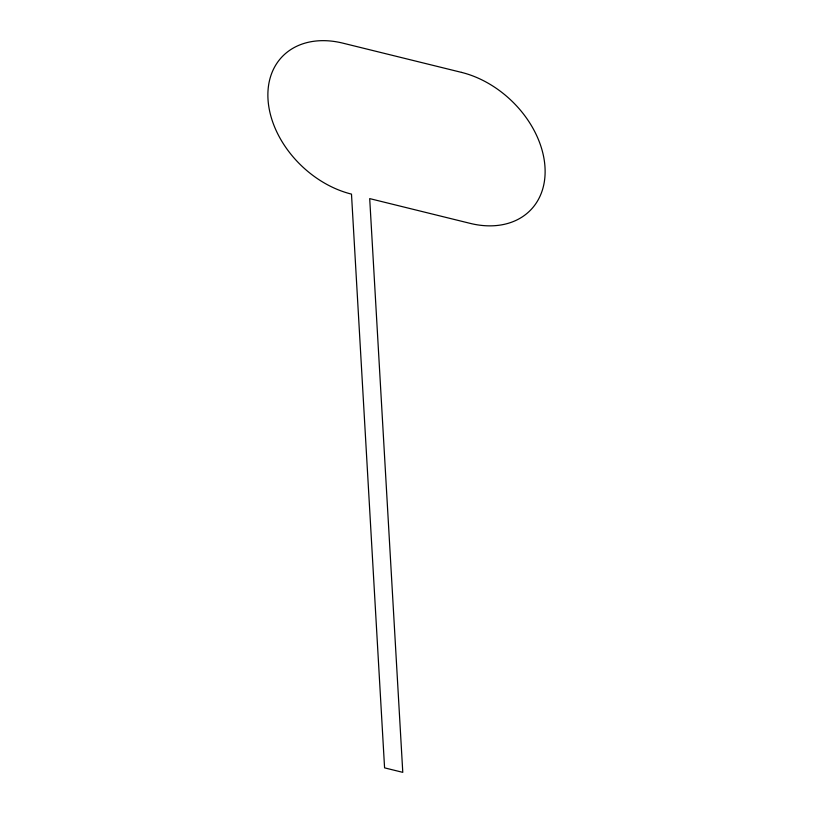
<?xml version="1.0" encoding="UTF-8"?>
<svg xmlns="http://www.w3.org/2000/svg" width="813" height="813" viewBox="0 0 813 813"><rect width="100%" height="100%" fill="white"/><g stroke="black" fill="none" stroke-linecap="round" stroke-linejoin="round"><path stroke-width="1.22" d="M461.51 72.387L342.791 43.13A89.755 65.619 43.4 0 0 267.995 99.115A89.755 65.619 43.4 0 0 351.49 194.114L384.579 767.858L402.781 772.35L369.702 198.606L470.209 223.382A89.755 65.619 43.4 0 0 545.005 167.397A89.755 65.619 43.4 0 0 461.51 72.387"/></g></svg>
